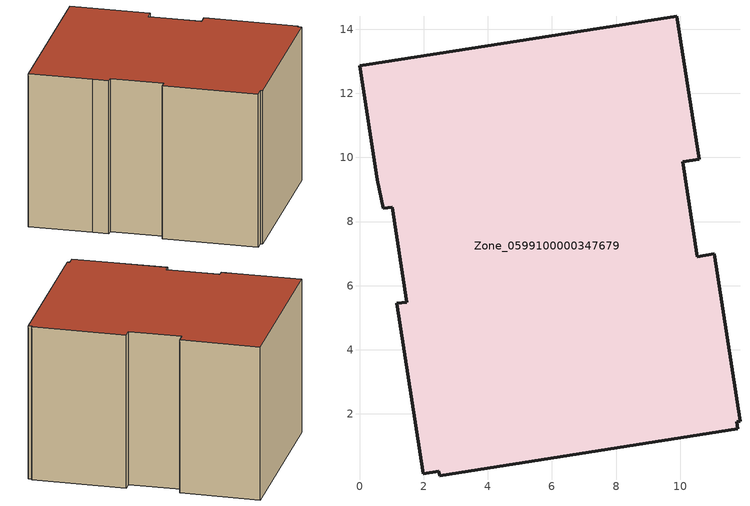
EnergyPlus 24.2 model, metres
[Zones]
Zone_0599100000347679
 floor ground (C_G): 11.87,1.77 11.76,1.75 11.8,1.53 2.5,0.08 2.47,0.22 1.99,0.14 1.16,5.45 1.48,5.49 1.02,8.45 0.74,8.41 0.56,9.3 0,12.86 9.9,14.4 10.59,9.95 10.08,9.87 10.54,6.91 11.06,6.99 z0
 wall outside (C_F): 10.59,9.95 9.9,14.4 0,12.86 0.56,9.3 0.74,8.41 1.02,8.45 1.48,5.49 1.16,5.45 1.99,0.14 2.47,0.22 2.5,0.08 11.8,1.53 11.76,1.75 11.87,1.77 11.06,6.99 10.54,6.91 10.08,9.87 10.59,9.95 z0:9
 roof outside (C_R): 11.76,1.75 11.87,1.77 11.06,6.99 10.54,6.91 10.08,9.87 10.59,9.95 9.9,14.4 0,12.86 0.56,9.3 0.74,8.41 1.02,8.45 1.48,5.49 1.16,5.45 1.99,0.14 2.47,0.22 2.5,0.08 11.8,1.53 z9
[BUILDING]
Pand.0599100000347679: North Axis=0; Terrain=City; Loads Convergence Tolerance Value=0.04; Temperature Convergence Tolerance Value=0.4; Solar Distribution=FullExterior; Maximum Number of Warmup Days=25; Minimum Number of Warmup Days=1
[Site:Location]
Rotterdam.The.Hague.AP_ZH_NLD Design_Conditions: Latitude=51.96; Longitude=4.45; Time Zone=1; Elevation=-4.5
[SITE:GROUNDTEMPERATURE:BUILDINGSURFACE]
18, 18, 18, 18, 18, 18, 18, 18, 18, 18, 18, 18
[MATERIAL] Thermal Absorptance=0.9; Solar Absorptance=0.7; Visible Absorptance=0.7
Name | Roughness | Thickness | Conductivity | Density | Specific Heat
G.D.1992-2005 | MediumSmooth | 0.15 | 0.06 | 540 | 1210
F.D.1992-2005 | Rough | 0.3 | 0.12 | 1920 | 840
R.D.1992-2005 | MediumRough | 0.2 | 0.08 | 1500 | 1000
[CONSTRUCTION]
C_G: G.D.1992-2005
C_F: F.D.1992-2005
C_R: R.D.1992-2005
[ZONE]
Zone_0599100000347679: Type=1; Multiplier=1; Ceiling Height=Autocalculate; Volume=Autocalculate; Floor Area=autocalculate; Part of Total Floor Area=Yes
[ZONEINFILTRATION:DESIGNFLOWRATE]
Infil_Zone_0599100000347679: Zone or ZoneList or Space or SpaceList=Zone_0599100000347679; Schedule=AlwaysOn; Design Flow Rate Calculation Method=Flow/Area; Flow Rate per Floor Area=0.0021; Constant Term Coefficient=1; Temperature Term Coefficient=0; Velocity Term Coefficient=0; Velocity Squared Term Coefficient=0
[HVACTEMPLATE:ZONE:IDEALLOADSAIRSYSTEM]
Zone_0599100000347679: Maximum Heating Supply Air Temperature=50; Minimum Cooling Supply Air Temperature=13; Maximum Heating Supply Air Humidity Ratio=0.0156; Minimum Cooling Supply Air Humidity Ratio=0.0077; Heating Limit=NoLimit; Cooling Limit=NoLimit; Dehumidification Control Type=ConstantSensibleHeatRatio; Cooling Sensible Heat Ratio=0.7; Dehumidification Setpoint=60; Humidification Control Type=None; Humidification Setpoint=30; Outdoor Air Method=None; Outdoor Air Flow Rate per Person=0.00944; Outdoor Air Flow Rate per Zone Floor Area=0; Outdoor Air Flow Rate per Zone=0; Demand Controlled Ventilation Type=None; Outdoor Air Economizer Type=NoEconomizer; Heat Recovery Type=None; Sensible Heat Recovery Effectiveness=0.7; Latent Heat Recovery Effectiveness=0.65
[ZONECONTROL:THERMOSTAT]
ThermostatControl_Zone_0599100000347679: Zone or ZoneList=Zone_0599100000347679; Control Type Schedule=DualSetpointControlType; Control 1=Thermostat_Zone_0599100000347679; Temperature Difference Between Cutout And Setpoint=0
[THERMOSTATSETPOINT:DUALSETPOINT]
Thermostat_Zone_0599100000347679: Heating Setpoint Temperature Schedule=HeatingSetpoint_Zone_0599100000347679; Cooling Setpoint Temperature Schedule=CoolingSetpoint_Zone_0599100000347679
[SCHEDULE:COMPACT]
HeatingSetpoint_Zone_0599100000347679: Through: 12/31, For: AllDays, Until: 24:00, 21
CoolingSetpoint_Zone_0599100000347679: Through: 12/31, For: AllDays, Until: 24:00, 24
DualSetpointControlType: Through: 12/31, For: AllDays, Until: 24:00, 4
AlwaysOn: Through: 12/31, For: AllDays, Until: 24:00, 1
